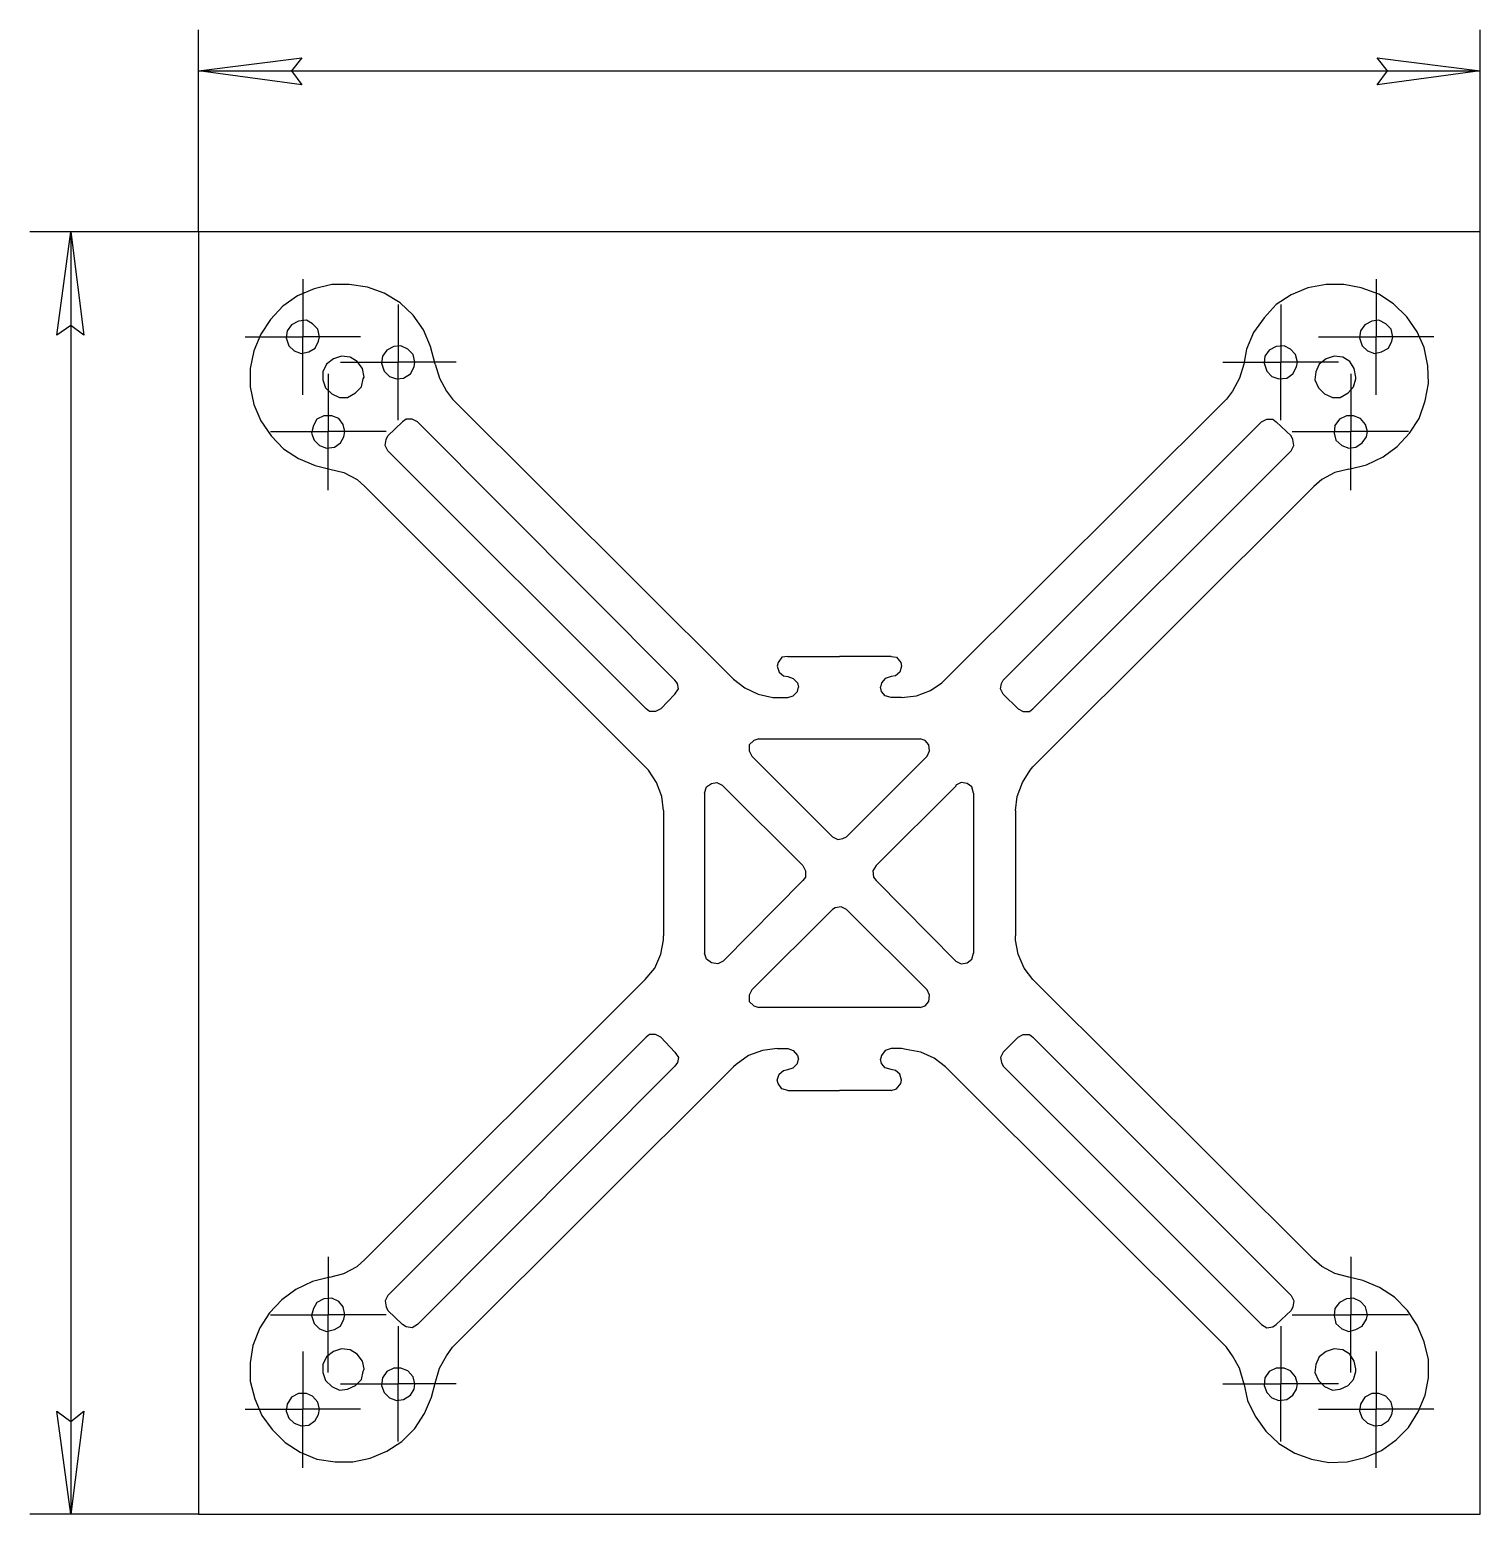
# Model space of a CAD drawing. Extents: x 1.6 to 20.2, y 0 to 19.
import ezdxf

# ---------------------------------------------------------------- set-up
doc = ezdxf.new("R2010")
doc.units = 0
doc.layers.add('Layer_1', color=7, linetype='CONTINUOUS')

msp = doc.modelspace()

# ---------------------------------------------------------------- linework, layer by layer
at = {"layer": 'Layer_1', "color": 7}
for points in [[(3.757894, 16.431736), (3.757894, 19.019098)], [(20.155711, 16.431736), (20.155711, 19.019098)], [(3.757894, 18.492664), (20.155711, 18.492664)], [(3.757894, 16.431736), (1.59616, 16.431736)], [(2.122593, 16.431736), (2.122593, 0.02272)], [(5.090777, 15.826902), (5.090777, 15.087656)], [(18.822828, 15.826902), (18.822828, 15.087656)], [(6.782081, 14.740433), (6.726079, 14.964448), (6.636474, 15.17726), (6.502065, 15.367674), (6.334054, 15.524483), (6.132442, 15.647691), (5.919628, 15.726095), (5.684414, 15.759696), (5.4604, 15.759696), (5.236386, 15.703694), (5.023573, 15.614086), (4.833161, 15.479678), (4.676351, 15.311667), (4.553144, 15.121257), (4.463538, 14.908441), (4.418735, 14.684431), (4.418735, 14.449212), (4.463538, 14.225202), (4.553144, 14.012386), (4.687552, 13.821976), (4.844362, 13.653965), (5.034774, 13.530756), (5.247587, 13.441153), (5.437999, 13.396349)], [(18.475607, 13.396349), (18.699621, 13.452351), (18.912433, 13.553158), (19.091644, 13.687569), (19.248455, 13.855577), (19.371662, 14.045991), (19.450066, 14.270002), (19.49487, 14.494017), (19.483669, 14.718031), (19.438867, 14.953245), (19.349262, 15.154858), (19.214853, 15.345272), (19.046843, 15.51328), (18.85643, 15.636488), (18.632416, 15.714892), (18.408403, 15.759696), (18.184389, 15.759696), (17.949175, 15.714892), (17.736361, 15.625289), (17.545949, 15.502081), (17.38914, 15.334069), (17.254731, 15.143659), (17.165126, 14.930843), (17.131523, 14.740433), (17.07552, 14.561222), (16.985914, 14.39321), (16.90751, 14.292403)], [(6.311653, 15.502081), (6.311653, 14.762835)], [(17.601952, 15.502081), (17.601952, 14.762835)], [(4.351531, 15.087656), (5.090777, 15.087656)], [(5.090777, 14.348406), (5.090777, 15.087656)], [(5.830023, 15.087656), (5.090777, 15.087656)], [(18.083582, 15.087656), (18.822828, 15.087656)], [(18.822828, 14.348406), (18.822828, 15.087656)], [(19.562073, 15.087656), (18.822828, 15.087656)], [(5.572407, 14.762835), (6.311653, 14.762835)], [(6.311653, 14.02359), (6.311653, 14.762835)], [(7.050899, 14.762835), (6.311653, 14.762835)], [(6.782081, 14.740433), (6.838085, 14.561222), (6.927691, 14.39321), (7.006096, 14.292403)], [(16.862706, 14.762835), (17.601952, 14.762835)], [(17.601952, 14.02359), (17.601952, 14.762835)], [(18.341198, 14.762835), (17.601952, 14.762835)], [(5.415597, 14.617225), (5.415597, 13.877979)], [(18.498009, 14.617225), (18.498009, 13.877979)], [(7.006096, 14.292403), (10.601519, 10.708181)], [(16.90751, 14.292403), (13.312086, 10.708181)], [(4.676351, 13.877979), (5.415597, 13.877979)], [(6.154843, 13.877979), (5.415597, 13.877979)], [(5.415597, 13.127535), (5.415597, 13.877979)], [(6.177244, 13.821976), (6.367656, 14.001188)], [(6.558068, 14.001188), (6.490864, 14.034788), (6.412459, 14.034788), (6.367656, 14.001188)], [(6.558068, 14.001188), (9.851072, 10.696982)], [(17.355537, 14.001188), (14.051332, 10.696982)], [(17.355537, 14.001188), (17.422741, 14.034788), (17.501146, 14.034788), (17.545949, 14.001188)], [(17.736361, 13.821976), (17.545949, 14.001188)], [(17.747562, 13.877979), (18.498009, 13.877979)], [(18.498009, 13.127535), (18.498009, 13.877979)], [(19.237255, 13.877979), (18.498009, 13.877979)], [(6.177244, 13.631563), (6.143642, 13.698768), (6.154843, 13.777173), (6.177244, 13.821976)], [(17.736361, 13.631563), (17.769962, 13.698768), (17.758763, 13.777173), (17.736361, 13.821976)], [(6.177244, 13.631563), (9.48145, 10.327361)], [(17.736361, 13.631563), (14.432155, 10.327361)], [(5.437999, 13.396349), (5.61721, 13.351545), (5.78522, 13.261942), (5.886026, 13.172334)], [(18.475607, 13.396349), (18.296396, 13.351545), (18.128386, 13.261942), (18.02758, 13.172334)], [(9.470249, 9.588111), (5.886026, 13.172334)], [(14.432155, 9.588111), (18.02758, 13.172334)], [(11.295962, 10.999401), (11.217556, 10.988198), (11.172753, 10.920997), (11.161554, 10.876193)], [(11.161554, 10.876193), (11.183955, 10.797788), (11.239958, 10.752985), (11.295962, 10.741785)], [(11.295962, 10.999401), (11.956803, 10.999401)], [(12.617643, 10.999401), (11.956803, 10.999401)], [(12.617643, 10.999401), (12.684848, 10.988198), (12.740851, 10.920997), (12.752051, 10.876193)], [(12.752051, 10.876193), (12.729651, 10.797788), (12.673647, 10.752985), (12.617643, 10.741785)], [(9.851072, 10.517771), (9.895875, 10.584976), (9.884674, 10.652178), (9.851072, 10.696982)], [(10.601519, 10.708181), (10.747127, 10.596176), (10.915138, 10.517771), (11.10555, 10.472967), (11.161554, 10.472967)], [(11.295962, 10.741785), (11.363166, 10.719383), (11.419169, 10.663381), (11.43037, 10.607379)], [(12.617643, 10.741785), (12.539239, 10.719383), (12.494436, 10.663381), (12.483235, 10.607379)], [(12.752051, 10.472967), (12.942463, 10.495369), (13.121676, 10.562575), (13.267283, 10.663381), (13.312086, 10.708181)], [(14.051332, 10.517771), (14.01773, 10.584976), (14.028931, 10.652178), (14.051332, 10.696982)], [(9.67186, 10.327361), (9.851072, 10.517771)], [(11.161554, 10.472967), (11.295962, 10.472967)], [(11.295962, 10.472967), (11.363166, 10.495369), (11.419169, 10.551372), (11.43037, 10.607379)], [(12.617643, 10.472967), (12.539239, 10.495369), (12.494436, 10.551372), (12.483235, 10.607379)], [(12.752051, 10.472967), (12.617643, 10.472967)], [(14.241745, 10.327361), (14.051332, 10.517771)], [(9.67186, 10.327361), (9.604657, 10.293756), (9.526253, 10.293756), (9.48145, 10.327361)], [(14.241745, 10.327361), (14.308948, 10.293756), (14.387353, 10.293756), (14.432155, 10.327361)], [(10.926339, 9.946538), (10.859135, 9.924135), (10.803131, 9.868129), (10.803131, 9.789724), (10.836734, 9.722523)], [(10.926339, 9.946538), (12.987266, 9.946538)], [(13.076873, 9.722523), (13.110474, 9.789724), (13.099273, 9.868129), (13.054471, 9.924135), (12.987266, 9.946538)], [(10.836734, 9.722523), (11.867196, 8.692056)], [(13.076873, 9.722523), (12.046409, 8.692056)], [(9.705463, 9.028076), (9.683062, 9.207292), (9.615858, 9.386503), (9.515051, 9.543312), (9.470249, 9.588111)], [(14.208142, 9.028076), (14.230544, 9.207292), (14.297747, 9.386503), (14.398554, 9.543312), (14.432155, 9.588111)], [(10.231895, 9.252091), (10.254297, 9.330496), (10.321502, 9.375299), (10.388705, 9.386503), (10.45591, 9.352898), (10.46711, 9.341699)], [(10.46711, 9.341699), (11.486374, 8.322436)], [(13.446496, 9.341699), (12.427231, 8.322436)], [(13.670509, 9.252091), (13.648108, 9.330496), (13.592103, 9.375299), (13.513699, 9.386503), (13.446496, 9.352898), (13.446496, 9.341699)], [(10.231895, 9.252091), (10.231895, 7.202367)], [(13.670509, 9.252091), (13.670509, 7.202367)], [(9.705463, 9.028076), (9.705463, 7.426381)], [(14.208142, 9.028076), (14.208142, 7.426381)], [(11.867196, 8.692056), (11.934401, 8.658456), (12.001606, 8.669655), (12.046409, 8.692056)], [(11.486374, 8.322436), (11.519976, 8.25523), (11.519976, 8.176826), (11.486374, 8.132022)], [(12.427231, 8.322436), (12.382428, 8.25523), (12.39363, 8.176826), (12.427231, 8.132022)], [(10.46711, 7.10156), (11.486374, 8.132022)], [(13.446496, 7.10156), (12.427231, 8.132022)], [(12.046409, 7.762401), (11.979204, 7.796002), (11.900799, 7.784803), (11.867196, 7.762401)], [(10.836734, 6.731935), (11.867196, 7.762401)], [(13.076873, 6.731935), (12.046409, 7.762401)], [(9.470249, 6.866347), (9.593456, 7.011952), (9.67186, 7.191163), (9.705463, 7.370374), (9.705463, 7.426381)], [(14.432155, 6.866347), (14.320149, 7.011952), (14.241745, 7.191163), (14.208142, 7.370374), (14.208142, 7.426381)], [(10.46711, 7.10156), (10.399906, 7.067955), (10.321502, 7.079158), (10.254297, 7.123962), (10.231895, 7.202367)], [(13.446496, 7.10156), (13.513699, 7.067955), (13.592103, 7.079158), (13.648108, 7.123962), (13.670509, 7.202367)], [(9.470249, 6.866347), (5.886026, 3.282124)], [(14.432155, 6.866347), (18.02758, 3.282124)], [(10.836734, 6.731935), (10.803131, 6.664733), (10.803131, 6.586329), (10.859135, 6.530322), (10.926339, 6.50792)], [(12.987266, 6.50792), (13.054471, 6.530322), (13.099273, 6.586329), (13.110474, 6.664733), (13.076873, 6.731935)], [(12.987266, 6.50792), (10.926339, 6.50792)], [(6.177244, 2.822895), (9.48145, 6.127101)], [(9.67186, 6.127101), (9.604657, 6.160702), (9.526253, 6.160702), (9.48145, 6.127101)], [(9.67186, 6.127101), (9.851072, 5.936687)], [(14.051332, 5.936687), (14.241745, 6.127101)], [(14.241745, 6.127101), (14.308948, 6.160702), (14.387353, 6.160702), (14.432155, 6.127101)], [(17.736361, 2.822895), (14.432155, 6.127101)], [(9.851072, 5.936687), (9.895875, 5.869481), (9.884674, 5.80228), (9.851072, 5.757476)], [(11.161554, 5.98149), (10.971142, 5.959088), (10.79193, 5.891883), (10.635121, 5.779878), (10.601519, 5.746277)], [(11.161554, 5.98149), (11.295962, 5.98149)], [(11.295962, 5.98149), (11.363166, 5.959088), (11.419169, 5.891883), (11.43037, 5.847083)], [(12.617643, 5.98149), (12.539239, 5.959088), (12.494436, 5.891883), (12.483235, 5.847083)], [(12.752051, 5.98149), (12.617643, 5.98149)], [(13.312086, 5.746277), (13.166478, 5.858282), (12.998467, 5.936687), (12.808055, 5.970288), (12.752051, 5.98149)], [(14.051332, 5.936687), (14.01773, 5.869481), (14.028931, 5.80228), (14.051332, 5.757476)], [(6.558068, 2.45327), (9.851072, 5.757476)], [(7.006096, 2.162054), (10.601519, 5.746277)], [(11.161554, 5.578265), (11.183955, 5.65667), (11.239958, 5.701473), (11.295962, 5.712672)], [(11.295962, 5.712672), (11.363166, 5.735074), (11.419169, 5.791076), (11.43037, 5.847083)], [(12.617643, 5.712672), (12.539239, 5.735074), (12.494436, 5.791076), (12.483235, 5.847083)], [(12.752051, 5.578265), (12.729651, 5.65667), (12.673647, 5.701473), (12.617643, 5.712672)], [(16.90751, 2.162054), (13.312086, 5.746277)], [(17.355537, 2.45327), (14.051332, 5.757476)], [(11.295962, 5.443858), (11.217556, 5.46626), (11.172753, 5.533461), (11.161554, 5.578265)], [(12.617643, 5.443858), (12.684848, 5.46626), (12.740851, 5.533461), (12.752051, 5.578265)], [(11.295962, 5.443858), (11.956803, 5.443858)], [(12.617643, 5.443858), (11.956803, 5.443858)], [(5.415597, 3.315724), (5.415597, 2.576479)], [(5.437999, 3.058108), (5.61721, 3.102913), (5.78522, 3.192516), (5.886026, 3.282124)], [(17.131523, 1.702824), (17.176326, 1.478811), (17.277133, 1.277198), (17.41154, 1.086786), (17.579552, 0.929977), (17.781163, 0.806769), (17.993977, 0.728364), (18.217991, 0.683561), (18.453205, 0.694762), (18.67722, 0.750765), (18.890032, 0.840371), (19.080444, 0.974779), (19.237255, 1.131589), (19.360461, 1.333202), (19.450066, 1.546015), (19.49487, 1.770029), (19.49487, 2.005245), (19.438867, 2.229256), (19.349262, 2.442072), (19.226053, 2.632481), (19.058044, 2.800493), (18.867632, 2.923702), (18.654818, 3.013305), (18.475607, 3.058108), (18.296396, 3.102913), (18.128386, 3.192516), (18.02758, 3.282124)], [(18.498009, 3.315724), (18.498009, 2.576479)], [(5.437999, 3.058108), (5.213985, 3.002106), (5.001172, 2.901299), (4.82196, 2.766893), (4.665151, 2.59888), (4.541943, 2.408466), (4.452338, 2.184456), (4.418735, 1.960441), (4.418735, 1.725226), (4.474739, 1.501212), (4.564344, 1.288399), (4.698753, 1.109188), (4.866763, 0.941177), (5.057175, 0.81797), (5.269988, 0.728364), (5.505203, 0.694762), (5.729217, 0.694762), (5.953231, 0.739565), (6.166044, 0.82917), (6.356456, 0.952378), (6.524466, 1.120388), (6.647674, 1.3108), (6.737278, 1.523613), (6.782081, 1.702824)], [(6.177244, 2.822895), (6.143642, 2.75569), (6.154843, 2.677285), (6.177244, 2.632481)], [(17.736361, 2.822895), (17.769962, 2.75569), (17.758763, 2.677285), (17.736361, 2.632481)], [(4.676351, 2.576479), (5.415597, 2.576479)], [(5.415597, 1.837233), (5.415597, 2.576479)], [(6.154843, 2.576479), (5.415597, 2.576479)], [(6.177244, 2.632481), (6.367656, 2.45327)], [(17.545949, 2.45327), (17.736361, 2.632481)], [(17.747562, 2.576479), (18.498009, 2.576479)], [(18.498009, 1.837233), (18.498009, 2.576479)], [(19.237255, 2.576479), (18.498009, 2.576479)], [(6.311653, 2.430868), (6.311653, 1.691624)], [(6.558068, 2.45327), (6.490864, 2.408466), (6.412459, 2.41967), (6.367656, 2.45327)], [(17.355537, 2.45327), (17.422741, 2.408466), (17.501146, 2.41967), (17.545949, 2.45327)], [(17.601952, 2.430868), (17.601952, 1.691624)], [(5.090777, 2.106052), (5.090777, 1.366804)], [(6.782081, 1.702824), (6.838085, 1.893236), (6.927691, 2.050045), (7.006096, 2.162054)], [(17.131523, 1.702824), (17.07552, 1.893236), (16.985914, 2.050045), (16.90751, 2.162054)], [(18.822828, 2.106052), (18.822828, 1.366804)], [(5.572407, 1.691624), (6.311653, 1.691624)], [(6.311653, 0.952378), (6.311653, 1.691624)], [(7.050899, 1.691624), (6.311653, 1.691624)], [(16.862706, 1.691624), (17.601952, 1.691624)], [(17.601952, 0.952378), (17.601952, 1.691624)], [(18.341198, 1.691624), (17.601952, 1.691624)], [(4.351531, 1.366804), (5.090777, 1.366804)], [(5.090777, 0.616357), (5.090777, 1.366804)], [(5.830023, 1.366804), (5.090777, 1.366804)], [(18.083582, 1.366804), (18.822828, 1.366804)], [(18.822828, 0.616357), (18.822828, 1.366804)], [(19.562073, 1.366804), (18.822828, 1.366804)], [(3.757894, 0.02272), (1.59616, 0.02272)]]:
    msp.add_lwpolyline(points, dxfattribs=at)
for points in [[(3.757894, 18.492664), (5.079576, 18.660676), (4.945168, 18.492664), (5.079576, 18.313453)], [(20.155711, 18.492664), (18.834029, 18.313453), (18.968438, 18.492664), (18.834029, 18.660676)], [(2.122593, 16.431736), (2.290603, 15.110054), (2.122593, 15.233262), (1.943382, 15.110054)], [(3.757894, 0.02272), (20.155711, 0.02272), (20.155711, 16.431736), (3.757894, 16.431736)], [(5.30359, 15.087656), (5.281189, 15.188458), (5.213985, 15.255664), (5.13558, 15.300468), (5.034774, 15.289265), (4.945168, 15.244465), (4.889165, 15.16606), (4.877964, 15.076453), (4.911566, 14.975647), (4.97877, 14.908441), (5.068376, 14.87484), (5.169182, 14.897242), (5.247587, 14.942046), (5.29239, 15.031649)], [(19.035641, 15.087656), (19.01324, 15.188458), (18.946036, 15.255664), (18.85643, 15.300468), (18.766826, 15.289265), (18.67722, 15.244465), (18.621215, 15.16606), (18.610014, 15.076453), (18.643617, 14.975647), (18.710821, 14.908441), (18.800426, 14.87484), (18.890032, 14.897242), (18.979639, 14.942046), (19.024441, 15.031649)], [(5.874826, 14.572421), (5.852424, 14.684431), (5.78522, 14.774034), (5.695615, 14.830037), (5.583608, 14.84124), (5.482801, 14.807639), (5.393196, 14.740433), (5.348393, 14.639626), (5.348393, 14.53882), (5.381995, 14.438014), (5.4604, 14.359609), (5.561206, 14.314806), (5.662012, 14.314806), (5.762819, 14.370808), (5.841224, 14.449212), (5.863625, 14.550019)], [(6.524466, 14.762835), (6.502065, 14.863642), (6.43486, 14.930843), (6.345255, 14.975647), (6.255649, 14.964448), (6.166044, 14.919644), (6.11004, 14.84124), (6.09884, 14.751632), (6.132442, 14.650826), (6.199646, 14.583624), (6.289251, 14.550019), (6.378857, 14.561222), (6.468462, 14.617225), (6.513265, 14.706833)], [(17.814766, 14.762835), (17.792364, 14.863642), (17.72516, 14.930843), (17.646756, 14.975647), (17.545949, 14.964448), (17.456344, 14.919644), (17.400339, 14.84124), (17.38914, 14.751632), (17.422741, 14.650826), (17.489945, 14.583624), (17.579552, 14.550019), (17.680357, 14.561222), (17.758763, 14.617225), (17.803565, 14.706833)], [(18.565212, 14.572421), (18.54281, 14.684431), (18.486808, 14.774034), (18.397203, 14.830037), (18.285195, 14.84124), (18.184389, 14.807639), (18.094783, 14.740433), (18.04998, 14.639626), (18.03878, 14.53882), (18.083582, 14.438014), (18.161987, 14.359609), (18.262793, 14.314806), (18.3636, 14.314806), (18.464406, 14.370808), (18.53161, 14.449212), (18.565212, 14.550019)], [(5.62841, 13.877979), (5.606009, 13.967587), (5.550006, 14.045991), (5.4604, 14.079592), (5.359594, 14.079592), (5.269988, 14.034788), (5.225185, 13.956384), (5.202784, 13.855577), (5.236386, 13.765974), (5.30359, 13.698768), (5.393196, 13.665167), (5.494002, 13.676367), (5.572407, 13.732369), (5.61721, 13.810774)], [(18.710821, 13.877979), (18.688421, 13.967587), (18.621215, 14.045991), (18.53161, 14.079592), (18.442004, 14.079592), (18.352398, 14.034788), (18.296396, 13.956384), (18.285195, 13.855577), (18.307597, 13.765974), (18.386001, 13.698768), (18.475607, 13.665167), (18.565212, 13.676367), (18.643617, 13.732369), (18.699621, 13.810774)], [(5.62841, 2.576479), (5.606009, 2.677285), (5.550006, 2.74449), (5.4604, 2.78929), (5.359594, 2.778091), (5.269988, 2.733288), (5.225185, 2.654883), (5.202784, 2.565279), (5.236386, 2.464473), (5.30359, 2.397268), (5.393196, 2.363667), (5.494002, 2.386069), (5.572407, 2.430868), (5.61721, 2.520476)], [(18.710821, 2.576479), (18.688421, 2.677285), (18.621215, 2.74449), (18.53161, 2.78929), (18.442004, 2.778091), (18.352398, 2.733288), (18.296396, 2.654883), (18.285195, 2.565279), (18.307597, 2.464473), (18.386001, 2.397268), (18.475607, 2.363667), (18.565212, 2.386069), (18.643617, 2.430868), (18.699621, 2.520476)], [(5.874826, 1.882037), (5.852424, 1.982843), (5.78522, 2.072447), (5.695615, 2.128449), (5.583608, 2.139652), (5.482801, 2.106052), (5.393196, 2.038845), (5.348393, 1.938039), (5.348393, 1.837233), (5.381995, 1.736427), (5.4604, 1.658022), (5.561206, 1.613219), (5.662012, 1.62442), (5.762819, 1.669222), (5.841224, 1.747627), (5.863625, 1.848431)], [(18.565212, 1.882037), (18.54281, 1.982843), (18.486808, 2.072447), (18.397203, 2.128449), (18.285195, 2.139652), (18.184389, 2.106052), (18.094783, 2.038845), (18.04998, 1.938039), (18.03878, 1.837233), (18.083582, 1.736427), (18.161987, 1.658022), (18.262793, 1.613219), (18.3636, 1.62442), (18.464406, 1.669222), (18.53161, 1.747627), (18.565212, 1.848431)], [(6.524466, 1.691624), (6.502065, 1.781229), (6.43486, 1.859635), (6.345255, 1.893236), (6.255649, 1.893236), (6.166044, 1.848431), (6.11004, 1.770029), (6.09884, 1.669222), (6.132442, 1.579617), (6.199646, 1.512413), (6.289251, 1.478811), (6.378857, 1.490011), (6.468462, 1.546015), (6.513265, 1.62442)], [(17.814766, 1.691624), (17.792364, 1.781229), (17.72516, 1.859635), (17.646756, 1.893236), (17.545949, 1.893236), (17.456344, 1.848431), (17.400339, 1.770029), (17.38914, 1.669222), (17.422741, 1.579617), (17.489945, 1.512413), (17.579552, 1.478811), (17.680357, 1.490011), (17.758763, 1.546015), (17.803565, 1.62442)], [(5.30359, 1.366804), (5.281189, 1.456409), (5.213985, 1.534814), (5.13558, 1.568416), (5.034774, 1.568416), (4.945168, 1.523613), (4.889165, 1.434008), (4.877964, 1.344402), (4.911566, 1.254797), (4.97877, 1.187593), (5.068376, 1.15399), (5.169182, 1.165191), (5.247587, 1.221195), (5.29239, 1.299599)], [(19.035641, 1.366804), (19.01324, 1.456409), (18.946036, 1.534814), (18.85643, 1.568416), (18.766826, 1.568416), (18.67722, 1.523613), (18.621215, 1.434008), (18.610014, 1.344402), (18.643617, 1.254797), (18.710821, 1.187593), (18.800426, 1.15399), (18.890032, 1.165191), (18.979639, 1.221195), (19.024441, 1.299599)], [(2.122593, 0.02272), (1.943382, 1.344402), (2.122593, 1.209994), (2.290603, 1.344402)]]:
    msp.add_lwpolyline(points, close=True, dxfattribs=at)

doc.saveas('drawing.dxf')
